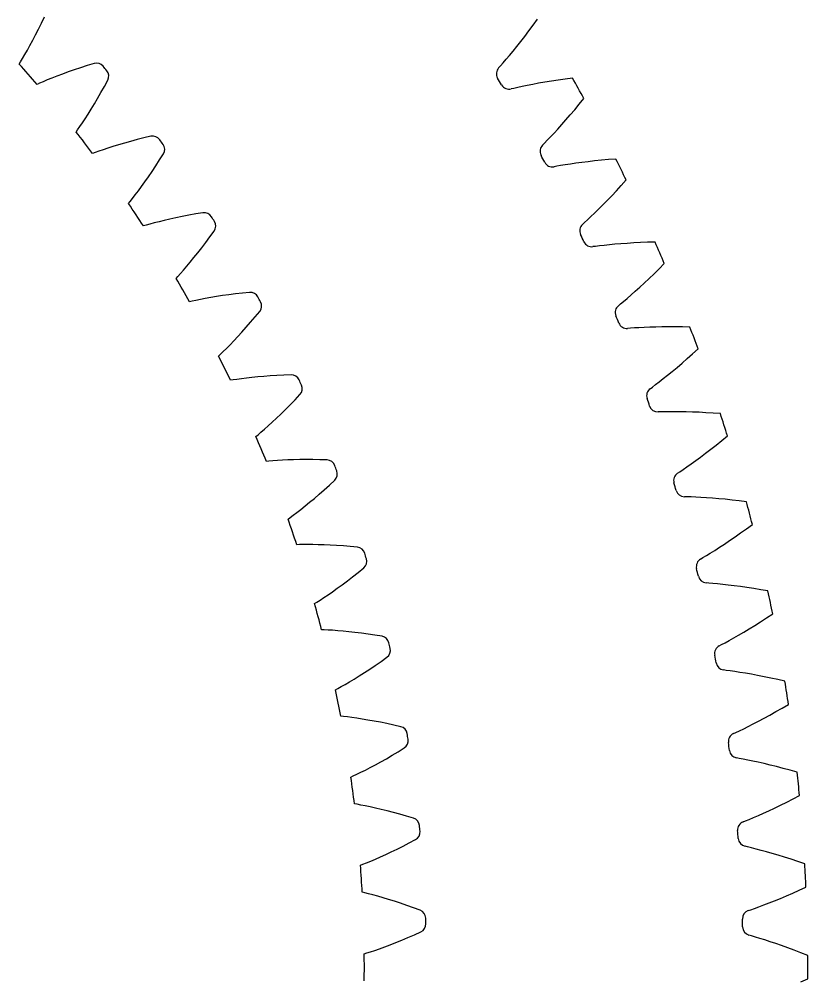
# Model space of a CAD drawing. Header units: millimetres. Extents: x -62 to 62, y -62 to 62.
# Drawn here: x 35.09 to 62.5, y -0.47 to 32.96 of the extents above; entities that cross this region are included whole.
import ezdxf

# ---------------------------------------------------------------- set-up
doc = ezdxf.new("R2010")
doc.units = ezdxf.units.MM

msp = doc.modelspace()

# ---------------------------------------------------------------- linework, layer by layer
at = {"layer": 'thin_ring_external'}
for p, q in [((52.954654, 32.748501), (53.105514, 32.95534)), ((52.661963, 32.360523), (52.806643, 32.550131)), ((52.806643, 32.550131), (52.954654, 32.748501)), ((52.384977, 32.009164), (52.521179, 32.180043)), ((52.521179, 32.180043), (52.661963, 32.360523)), ((52.129979, 31.698974), (52.254207, 31.848516)), ((52.254207, 31.848516), (52.384977, 32.009164)), ((51.816942, 31.335293), (51.908068, 31.439229)), ((51.908068, 31.439229), (52.013824, 31.561838)), ((52.013824, 31.561838), (52.129979, 31.698974)), ((51.755068, 31.263449), (51.816942, 31.335293)), ((53.36097, 30.767455), (53.145785, 30.729432)), ((53.586779, 30.804916), (53.36097, 30.767455)), ((53.822469, 30.84144), (53.586779, 30.804916)), ((54.067446, 30.876704), (53.822469, 30.84144)), ((54.321226, 30.910425), (54.067446, 30.876704)), ((52.282419, 30.552327), (52.189745, 30.532293)), ((52.417261, 30.582731), (52.282419, 30.552327)), ((52.575496, 30.617066), (52.417261, 30.582731)), ((52.751462, 30.653597), (52.575496, 30.617066)), ((52.942182, 30.691294), (52.751462, 30.653597)), ((53.145785, 30.729432), (52.942182, 30.691294)), ((54.557735, 30.001886), (54.71896, 30.200753)), ((54.245616, 29.629359), (54.399789, 29.811333)), ((54.399789, 29.811333), (54.557735, 30.001886)), ((53.95105, 29.292602), (54.0958, 29.456303)), ((54.0958, 29.456303), (54.245616, 29.629359)), ((53.680547, 28.995837), (53.812249, 29.13884)), ((53.812249, 29.13884), (53.95105, 29.292602)), ((53.349348, 28.648615), (53.445663, 28.747762)), ((53.445663, 28.747762), (53.557541, 28.864811)), ((53.557541, 28.864811), (53.680547, 28.995837)), ((53.283887, 28.580023), (53.349348, 28.648615)), ((55.828672, 28.09643), (55.573501, 28.075711)), ((53.77424, 27.842902), (53.680663, 27.827626)), ((53.910458, 27.866381), (53.77424, 27.842902)), ((54.07024, 27.892591), (53.910458, 27.866381)), ((54.247841, 27.92009), (54.07024, 27.892591)), ((54.440238, 27.948), (54.247841, 27.92009)), ((54.645522, 27.975692), (54.440238, 27.948)), ((54.862368, 28.002678), (54.645522, 27.975692)), ((55.089795, 28.02856), (54.862368, 28.002678)), ((55.327043, 28.053002), (55.089795, 28.02856)), ((55.573501, 28.075711), (55.327043, 28.053002)), ((55.851012, 26.99476), (56.018482, 27.177)), ((56.018482, 27.177), (56.18965, 27.367375)), ((55.529292, 26.655716), (55.687748, 26.820896)), ((55.687748, 26.820896), (55.851012, 26.99476)), ((55.2299, 26.353145), (55.376372, 26.499619)), ((55.376372, 26.499619), (55.529292, 26.655716)), ((54.843824, 25.981295), (54.961532, 26.092479)), ((54.961532, 26.092479), (55.091069, 26.217053)), ((55.091069, 26.217053), (55.2299, 26.353145)), ((54.673694, 25.822035), (54.742572, 25.887195)), ((54.742572, 25.887195), (54.843824, 25.981295)), ((55.263009, 25.077331), (55.12577, 25.060838)), ((55.42392, 25.095348), (55.263009, 25.077331)), ((55.602694, 25.113743), (55.42392, 25.095348)), ((55.796265, 25.131792), (55.602694, 25.113743)), ((56.002695, 25.148966), (55.796265, 25.131792)), ((56.220637, 25.164845), (56.002695, 25.148966)), ((56.449089, 25.179081), (56.220637, 25.164845)), ((56.687275, 25.191377), (56.449089, 25.179081)), ((56.934571, 25.201472), (56.687275, 25.191377)), ((57.190467, 25.209135), (56.934571, 25.201472)), ((55.12577, 25.060838), (55.031535, 25.05036)), ((57.333083, 24.281212), (57.513748, 24.462599)), ((56.984597, 23.94246), (57.156526, 24.107761)), ((57.156526, 24.107761), (57.333083, 24.281212)), ((56.657223, 23.637501), (56.817914, 23.785586)), ((56.817914, 23.785586), (56.984597, 23.94246)), ((56.357864, 23.369872), (56.503463, 23.498697)), ((56.503463, 23.498697), (56.657223, 23.637501)), ((55.992979, 23.058238), (56.098903, 23.147045)), ((56.098903, 23.147045), (56.222136, 23.252074)), ((56.222136, 23.252074), (56.357864, 23.369872)), ((55.920864, 22.99668), (55.992979, 23.058238)), ((56.333482, 22.213393), (56.238835, 22.20774)), ((56.471385, 22.222857), (56.333482, 22.213393)), ((56.633006, 22.232635), (56.471385, 22.222857)), ((56.812486, 22.241877), (56.633006, 22.232635)), ((57.006726, 22.250019), (56.812486, 22.241877)), ((57.213764, 22.25663), (57.006726, 22.250019)), ((57.432232, 22.26136), (57.213764, 22.25663)), ((57.661113, 22.263912), (57.432232, 22.26136)), ((57.899616, 22.26403), (57.661113, 22.263912)), ((58.147106, 22.261485), (57.899616, 22.26403)), ((58.403059, 22.256072), (58.147106, 22.261485)), ((58.498108, 21.322077), (58.6878, 21.494002)), ((58.13278, 21.001561), (58.312925, 21.157868)), ((58.312925, 21.157868), (58.498108, 21.322077)), ((57.790262, 20.713716), (57.958304, 20.853403)), ((57.958304, 20.853403), (58.13278, 21.001561)), ((57.336062, 20.351007), (57.477628, 20.461721)), ((57.477628, 20.461721), (57.629615, 20.582944)), ((57.629615, 20.582944), (57.790262, 20.713716)), ((57.022143, 20.11133), (57.097307, 20.169125)), ((57.097307, 20.169125), (57.207628, 20.252408)), ((57.207628, 20.252408), (57.336062, 20.351007)), ((57.394228, 19.307996), (57.299415, 19.307183)), ((57.532433, 19.310406), (57.394228, 19.307996)), ((57.694343, 19.311919), (57.532433, 19.310406)), ((57.874061, 19.311985), (57.694343, 19.311919)), ((58.068463, 19.310198), (57.874061, 19.311985)), ((58.275569, 19.306229), (58.068463, 19.310198)), ((58.493993, 19.299797), (58.275569, 19.306229)), ((58.722706, 19.29066), (58.493993, 19.299797)), ((58.960904, 19.278599), (58.722706, 19.29066)), ((59.207941, 19.263421), (58.960904, 19.278599)), ((59.463283, 19.244945), (59.207941, 19.263421)), ((59.510519, 18.307316), (59.708742, 18.469331)), ((59.129302, 18.005872), (59.317192, 18.152776)), ((59.317192, 18.152776), (59.510519, 18.307316)), ((58.605418, 17.613493), (58.772532, 17.735891)), ((58.772532, 17.735891), (58.947488, 17.866815)), ((58.947488, 17.866815), (59.129302, 18.005872)), ((58.167103, 17.304935), (58.300405, 17.396847)), ((58.300405, 17.396847), (58.447439, 17.500188)), ((58.447439, 17.500188), (58.605418, 17.613493)), ((57.974657, 17.173511), (58.052674, 17.227393)), ((58.052674, 17.227393), (58.167103, 17.304935)), ((58.305238, 16.352227), (58.210508, 16.356256)), ((58.443387, 16.347576), (58.305238, 16.352227)), ((58.605163, 16.34082), (58.443387, 16.347576)), ((58.784649, 16.331709), (58.605163, 16.34082)), ((58.978706, 16.319999), (58.784649, 16.331709)), ((59.185339, 16.305459), (58.978706, 16.319999)), ((59.40315, 16.287883), (59.185339, 16.305459)), ((59.631098, 16.26708), (59.40315, 16.287883)), ((59.868369, 16.242873), (59.631098, 16.26708)), ((60.114309, 16.2151), (59.868369, 16.242873)), ((60.368375, 16.183611), (60.114309, 16.2151)), ((60.367673, 15.244792), (60.57391, 15.396475)), ((59.971561, 14.963207), (60.166708, 15.100325)), ((60.166708, 15.100325), (60.367673, 15.244792)), ((59.428326, 14.598089), (59.601472, 14.711795)), ((59.601472, 14.711795), (59.782885, 14.833615)), ((59.782885, 14.833615), (59.971561, 14.963207)), ((58.974828, 14.312314), (59.112648, 14.397301)), ((59.112648, 14.397301), (59.264768, 14.492999)), ((59.264768, 14.492999), (59.428326, 14.598089)), ((58.775922, 14.190889), (58.856589, 14.240717)), ((58.856589, 14.240717), (58.974828, 14.312314)), ((59.064136, 13.353796), (58.969736, 13.362657)), ((59.201867, 13.342098), (59.064136, 13.353796)), ((59.363087, 13.32709), (59.201867, 13.342098)), ((59.541875, 13.308826), (59.363087, 13.32709)), ((59.735081, 13.287222), (59.541875, 13.308826)), ((59.940702, 13.262151), (59.735081, 13.287222)), ((60.157331, 13.233477), (59.940702, 13.262151)), ((60.383919, 13.201061), (60.157331, 13.233477)), ((60.619645, 13.16477), (60.383919, 13.201061)), ((60.863846, 13.124476), (60.619645, 13.16477)), ((61.115973, 13.080055), (60.863846, 13.124476)), ((60.859255, 12.00848), (61.067335, 12.142497)), ((61.067335, 12.142497), (61.281048, 12.283451)), ((60.274918, 11.649318), (60.462314, 11.761716)), ((60.462314, 11.761716), (60.657362, 11.881505)), ((60.657362, 11.881505), (60.859255, 12.00848)), ((59.770674, 11.360193), (59.927481, 11.448)), ((59.927481, 11.448), (60.096192, 11.544601)), ((60.096192, 11.544601), (60.274918, 11.649318)), ((59.423847, 11.171244), (59.506953, 11.216888)), ((59.506953, 11.216888), (59.628694, 11.282355)), ((59.628694, 11.282355), (59.770674, 11.360193)), ((59.668943, 10.320527), (59.575118, 10.334196)), ((59.805897, 10.301811), (59.668943, 10.320527)), ((59.966141, 10.278591), (59.805897, 10.301811)), ((60.143762, 10.251222), (59.966141, 10.278591)), ((60.335613, 10.219781), (60.143762, 10.251222)), ((60.539686, 10.184244), (60.335613, 10.219781)), ((60.754569, 10.144545), (60.539686, 10.184244)), ((60.979206, 10.100602), (60.754569, 10.144545)), ((61.212771, 10.052323), (60.979206, 10.100602)), ((61.454596, 9.999612), (61.212771, 10.052323)), ((61.704126, 9.942375), (61.454596, 9.999612)), ((61.607679, 9.008524), (61.828311, 9.138381)), ((60.984005, 8.659132), (61.184915, 8.768805)), ((61.184915, 8.768805), (61.393028, 8.885306)), ((61.393028, 8.885306), (61.607679, 9.008524)), ((60.272765, 8.293448), (60.433851, 8.373134)), ((60.433851, 8.373134), (60.607275, 8.460995)), ((60.607275, 8.460995), (60.791114, 8.556449)), ((60.791114, 8.556449), (60.984005, 8.659132)), ((59.916743, 8.122455), (60.002071, 8.163796)), ((60.002071, 8.163796), (60.126996, 8.222961)), ((60.126996, 8.222961), (60.272765, 8.293448)), ((60.118081, 7.260333), (60.025076, 7.278775)), ((60.253901, 7.234649), (60.118081, 7.260333)), ((60.412749, 7.203276), (60.253901, 7.234649)), ((60.588742, 7.166874), (60.412749, 7.203276)), ((60.778737, 7.125678), (60.588742, 7.166874)), ((60.980729, 7.079767), (60.778737, 7.125678)), ((61.193304, 7.029148), (60.980729, 7.079767)), ((61.415405, 6.973792), (61.193304, 7.029148)), ((61.6462, 6.913649), (61.415405, 6.973792)), ((61.885018, 6.84866), (61.6462, 6.913649)), ((62.1313, 6.778756), (61.885018, 6.84866)), ((61.552843, 5.633228), (61.766633, 5.738951)), ((61.766633, 5.738951), (61.987296, 5.851048)), ((61.987296, 5.851048), (62.21427, 5.969471)), ((60.782556, 5.276423), (60.960239, 5.355315)), ((60.960239, 5.355315), (61.148713, 5.441257)), ((61.148713, 5.441257), (61.346595, 5.533957)), ((61.346595, 5.533957), (61.552843, 5.633228)), ((60.253322, 5.052475), (60.34065, 5.089406)), ((60.34065, 5.089406), (60.468433, 5.142115)), ((60.468433, 5.142115), (60.617611, 5.205067)), ((60.617611, 5.205067), (60.782556, 5.276423)), ((60.410377, 4.181197), (60.318435, 4.204364)), ((60.544708, 4.148611), (60.410377, 4.181197)), ((60.701748, 4.109169), (60.544708, 4.148611)), ((60.875652, 4.063828), (60.701748, 4.109169)), ((61.063296, 4.012984), (60.875652, 4.063828)), ((61.26268, 3.956819), (61.063296, 4.012984)), ((61.472394, 3.895412), (61.26268, 3.956819)), ((61.691378, 3.828788), (61.472394, 3.895412)), ((61.918801, 3.756939), (61.691378, 3.828788)), ((62.153989, 3.67984), (61.918801, 3.756939)), ((62.396381, 3.597453), (62.153989, 3.67984)), ((61.979097, 2.577624), (62.205195, 2.678307)), ((62.205195, 2.678307), (62.43792, 2.784986)), ((61.346782, 2.31187), (61.549139, 2.394345)), ((61.549139, 2.394345), (61.760187, 2.482955)), ((61.760187, 2.482955), (61.979097, 2.577624)), ((60.521807, 2.001737), (60.652114, 2.047853)), ((60.652114, 2.047853), (60.804312, 2.103106)), ((60.804312, 2.103106), (60.972686, 2.165947)), ((60.972686, 2.165947), (61.154166, 2.235663)), ((61.154166, 2.235663), (61.346782, 2.31187)), ((60.432707, 1.969314), (60.521807, 2.001737)), ((60.54507, 1.091153), (60.454431, 1.118985)), ((60.677562, 1.051751), (60.54507, 1.091153)), ((60.832383, 1.004342), (60.677562, 1.051751)), ((61.003745, 0.95018), (60.832383, 1.004342)), ((61.188548, 0.889822), (61.003745, 0.95018)), ((61.384804, 0.823549), (61.188548, 0.889822)), ((61.591109, 0.751514), (61.384804, 0.823549)), ((61.806405, 0.673795), (61.591109, 0.751514)), ((62.029863, 0.590428), (61.806405, 0.673795)), ((62.260808, 0.50142), (62.029863, 0.590428)), ((62.498676, 0.406764), (62.260808, 0.50142)), ((62.260808, -0.50142), (62.498676, -0.406764))]:
    msp.add_line(p, q, dxfattribs=at)
for centre, radius, start, end in [((51.976253, 31.060773), 0.3, 137.500388, 210.862348), ((0, 0), 60.25, 30.601067, 30.862348), ((0, 0), 62.5, 28.895396, 29.641189), ((52.117356, 30.823428), 0.3, 210.601067, 283.963027), ((53.494434, 28.366318), 0.3, 134.573558, 207.935518), ((0, 0), 60.25, 27.674238, 27.935518), ((0, 0), 62.5, 25.968567, 26.71436), ((53.623234, 28.122078), 0.3, 207.674238, 281.036198), ((54.873055, 25.597858), 0.3, 131.646729, 205.008689), ((0, 0), 60.25, 24.747408, 25.008689), ((54.989216, 25.34736), 0.3, 204.747408, 278.109368), ((0, 0), 62.5, 23.041738, 23.78753), ((56.108518, 22.762616), 0.3, 128.7199, 202.08186), ((0, 0), 60.25, 21.820579, 22.08186), ((56.211737, 22.506514), 0.3, 201.820579, 275.182539), ((0, 0), 62.5, 20.114909, 20.860701), ((57.1976, 19.867989), 0.3, 125.793071, 199.155031), ((0, 0), 60.25, 18.89375, 19.155031), ((57.287608, 19.60695), 0.3, 198.89375, 272.25571), ((0, 0), 62.5, 17.188079, 17.933872), ((58.137461, 16.921529), 0.3, 122.866241, 196.228201), ((0, 0), 60.25, 15.966921, 16.228201), ((58.214022, 16.656235), 0.3, 195.966921, 269.328881), ((0, 0), 62.5, 14.26125, 15.007043), ((58.925647, 13.930923), 0.3, 119.939412, 193.301372), ((0, 0), 60.25, 13.040091, 13.301372), ((58.988562, 13.662065), 0.3, 193.040091, 266.402051), ((0, 0), 62.5, 11.334421, 12.080213), ((59.560103, 10.903972), 0.3, 117.012583, 190.374543), ((0, 0), 60.25, 10.113262, 10.374543), ((59.609208, 10.632253), 0.3, 190.113262, 263.475222), ((0, 0), 62.5, 8.407592, 9.153384), ((60.039174, 7.848574), 0.3, 114.085753, 187.447714), ((0, 0), 60.25, 7.186433, 7.447714), ((60.07434, 7.574702), 0.3, 187.186433, 260.548393), ((0, 0), 62.5, 5.480762, 6.226555), ((60.361609, 4.7727), 0.3, 111.158924, 184.520884), ((0, 0), 60.25, 4.259603, 4.520884), ((60.382746, 4.49739), 0.3, 184.259603, 257.621564), ((0, 0), 62.5, 2.553933, 3.299726), ((60.526568, 1.684375), 0.3, 108.232095, 181.594055), ((0, 0), 60.25, 1.332774, 1.594055), ((60.533619, 1.408345), 0.3, 181.332774, 254.694734), ((0, 0), 62.5, 359.627104, 0.372896)]:
    msp.add_arc(centre, radius, start, end, dxfattribs=at)
at = {"layer": 'thin_ring_internal'}
for p, q in [((35.759117, 32.613088), (35.861415, 32.822811)), ((35.861415, 32.822811), (35.964803, 33.042016)), ((35.658414, 32.413282), (35.759117, 32.613088)), ((35.464339, 32.04581), (35.559908, 32.223947)), ((35.559908, 32.223947), (35.658414, 32.413282)), ((35.286134, 31.727612), (35.372654, 31.879874)), ((35.372654, 31.879874), (35.464339, 32.04581)), ((35.090038, 31.39748), (35.137733, 31.475903)), ((35.137733, 31.475903), (35.206695, 31.591409)), ((35.206695, 31.591409), (35.286134, 31.727612)), ((36.790339, 31.122569), (36.589766, 31.049619)), ((37.00158, 31.19633), (36.790339, 31.122569)), ((37.222861, 31.270379), (37.00158, 31.19633)), ((37.453686, 31.344271), (37.222861, 31.270379)), ((37.692964, 31.418439), (37.453686, 31.344271)), ((35.916536, 30.781991), (35.793016, 30.728695)), ((36.061942, 30.842972), (35.916536, 30.781991)), ((36.224195, 30.908877), (36.061942, 30.842972)), ((36.400679, 30.978119), (36.224195, 30.908877)), ((36.589766, 31.049619), (36.400679, 30.978119)), ((38.048851, 30.61906), (38.168275, 30.839271)), ((35.793016, 30.728695), (35.709039, 30.691644)), ((37.931348, 30.407086), (38.048851, 30.61906)), ((37.701996, 30.011711), (37.815552, 30.204503)), ((37.815552, 30.204503), (37.931348, 30.407086)), ((37.484304, 29.657719), (37.591318, 29.829224)), ((37.591318, 29.829224), (37.701996, 30.011711)), ((37.285669, 29.351857), (37.381962, 29.498135)), ((37.381962, 29.498135), (37.484304, 29.657719)), ((37.068401, 29.035257), (37.121123, 29.110393)), ((37.121123, 29.110393), (37.197492, 29.221141)), ((37.197492, 29.221141), (37.285669, 29.351857)), ((39.188345, 28.768936), (38.962694, 28.709518)), ((39.423508, 28.827572), (39.188345, 28.768936)), ((39.667125, 28.885932), (39.423508, 28.827572)), ((38.001958, 28.418371), (37.852874, 28.36703)), ((38.168174, 28.473523), (38.001958, 28.418371)), ((38.348808, 28.531075), (38.168174, 28.473523)), ((38.542167, 28.590054), (38.348808, 28.531075)), ((38.747082, 28.649729), (38.542167, 28.590054)), ((38.962694, 28.709518), (38.747082, 28.649729)), ((37.726134, 28.321927), (37.639913, 28.290448)), ((37.852874, 28.36703), (37.726134, 28.321927)), ((39.969968, 28.064988), (40.103539, 28.276917)), ((39.710055, 27.666577), (39.838852, 27.861153)), ((39.838852, 27.861153), (39.969968, 28.064988)), ((39.461757, 27.306767), (39.584133, 27.481625)), ((39.584133, 27.481625), (39.710055, 27.666577)), ((39.231194, 26.99008), (39.343755, 27.142629)), ((39.343755, 27.142629), (39.461757, 27.306767)), ((39.029003, 26.725744), (39.125541, 26.850413)), ((39.125541, 26.850413), (39.231194, 26.99008)), ((38.888031, 26.548701), (38.945554, 26.620227)), ((38.945554, 26.620227), (39.029003, 26.725744)), ((40.756964, 26.099766), (40.537903, 26.054208)), ((40.986018, 26.144299), (40.756964, 26.099766)), ((41.224512, 26.187429), (40.986018, 26.144299)), ((41.471425, 26.229731), (41.224512, 26.187429)), ((39.497702, 25.79388), (39.409607, 25.768108)), ((39.627121, 25.830598), (39.497702, 25.79388)), ((39.779243, 25.872078), (39.627121, 25.830598)), ((39.94871, 25.916241), (39.779243, 25.872078)), ((40.132722, 25.961855), (39.94871, 25.916241)), ((40.329524, 26.008062), (40.132722, 25.961855)), ((40.537903, 26.054208), (40.329524, 26.008062)), ((41.719927, 25.390738), (41.867073, 25.593477)), ((41.434513, 25.010179), (41.575761, 25.195915)), ((41.575761, 25.195915), (41.719927, 25.390738)), ((41.163215, 24.667379), (41.296765, 24.833859)), ((41.296765, 24.833859), (41.434513, 25.010179)), ((40.912433, 24.366449), (41.034729, 24.51131)), ((41.034729, 24.51131), (41.163215, 24.667379)), ((40.603215, 24.01607), (40.693387, 24.115903)), ((40.693387, 24.115903), (40.797871, 24.233991)), ((40.797871, 24.233991), (40.912433, 24.366449)), ((40.541137, 23.948459), (40.603215, 24.01607)), ((42.608183, 23.407708), (42.376707, 23.378251)), ((42.848987, 23.435148), (42.608183, 23.407708)), ((43.098138, 23.46121), (42.848987, 23.435148)), ((41.100135, 23.15538), (41.010543, 23.135425)), ((41.231678, 23.183555), (41.100135, 23.15538)), ((41.386188, 23.214997), (41.231678, 23.183555)), ((41.55818, 23.247982), (41.386188, 23.214997)), ((41.744782, 23.281463), (41.55818, 23.247982)), ((41.944184, 23.3147), (41.744782, 23.281463)), ((42.155135, 23.347118), (41.944184, 23.3147)), ((42.376707, 23.378251), (42.155135, 23.347118)), ((43.291235, 22.60776), (43.451326, 22.800442)), ((42.981543, 22.246683), (43.134636, 22.422783)), ((43.134636, 22.422783), (43.291235, 22.60776)), ((42.688405, 21.922361), (42.832557, 22.07975)), ((42.832557, 22.07975), (42.981543, 22.246683)), ((42.418478, 21.638478), (42.549987, 21.775029)), ((42.549987, 21.775029), (42.688405, 21.922361)), ((42.087007, 21.309073), (42.183514, 21.402795)), ((42.183514, 21.402795), (42.295499, 21.513796)), ((42.295499, 21.513796), (42.418478, 21.638478)), ((42.02064, 21.245667), (42.087007, 21.309073)), ((42.52657, 20.417726), (42.435865, 20.403673)), ((42.659675, 20.437236), (42.52657, 20.417726)), ((42.81591, 20.458506), (42.659675, 20.437236)), ((42.989692, 20.480171), (42.81591, 20.458506)), ((43.178083, 20.501377), (42.989692, 20.480171)), ((43.379233, 20.5215), (43.178083, 20.501377)), ((43.591852, 20.540052), (43.379233, 20.5215)), ((43.814986, 20.556628), (43.591852, 20.540052)), ((44.047892, 20.570882), (43.814986, 20.556628)), ((44.289976, 20.582513), (44.047892, 20.570882)), ((44.540298, 20.592225), (44.289976, 20.582513)), ((44.508801, 19.553634), (44.677164, 19.727973)), ((44.677164, 19.727973), (44.849514, 19.909771)), ((44.184934, 19.231092), (44.344519, 19.387924)), ((44.344519, 19.387924), (44.508801, 19.553634)), ((43.88304, 18.945505), (44.030797, 19.083469)), ((44.030797, 19.083469), (44.184934, 19.231092)), ((43.61201, 18.701475), (43.742881, 18.817847)), ((43.742881, 18.817847), (43.88304, 18.945505)), ((43.320203, 18.451897), (43.390575, 18.510827)), ((43.390575, 18.510827), (43.493006, 18.598036)), ((43.493006, 18.598036), (43.61201, 18.701475)), ((43.770901, 17.592639), (43.679471, 17.584548)), ((43.904997, 17.603402), (43.770901, 17.592639)), ((44.062288, 17.614408), (43.904997, 17.603402)), ((44.237115, 17.624661), (44.062288, 17.614408)), ((44.42649, 17.6335), (44.237115, 17.624661)), ((44.628525, 17.640425), (44.42649, 17.6335)), ((44.841902, 17.645031), (44.628525, 17.640425)), ((45.065642, 17.646977), (44.841902, 17.645031)), ((45.298983, 17.645968), (45.065642, 17.646977)), ((45.541309, 17.641742), (45.298983, 17.645968)), ((45.79173, 17.635061), (45.541309, 17.641742)), ((45.692373, 16.600754), (45.871777, 16.763708)), ((45.871777, 16.763708), (46.055649, 16.933845)), ((45.348105, 16.300084), (45.517604, 16.446143)), ((45.517604, 16.446143), (45.692373, 16.600754)), ((45.028178, 16.034853), (45.184642, 16.162858)), ((45.184642, 16.162858), (45.348105, 16.300084)), ((44.508338, 15.633314), (44.616254, 15.713637)), ((44.616254, 15.713637), (44.741769, 15.809072)), ((44.741769, 15.809072), (44.87997, 15.916635)), ((44.87997, 15.916635), (45.028178, 16.034853)), ((44.434263, 15.579113), (44.508338, 15.633314)), ((44.827798, 14.692218), (44.736034, 14.690124)), ((44.96231, 14.694188), (44.827798, 14.692218)), ((45.119985, 14.694883), (44.96231, 14.694188)), ((45.295108, 14.693679), (45.119985, 14.694883)), ((45.484655, 14.690114), (45.295108, 14.693679)), ((45.686711, 14.68381), (45.484655, 14.690114)), ((45.899933, 14.674451), (45.686711, 14.68381)), ((46.123321, 14.66176), (45.899933, 14.674451)), ((46.356096, 14.645491), (46.123321, 14.66176)), ((46.597627, 14.625425), (46.356096, 14.645491)), ((46.847074, 14.60238), (46.597627, 14.625425)), ((46.680284, 13.576786), (46.869961, 13.727658)), ((46.869961, 13.727658), (47.064566, 13.885404)), ((46.317087, 13.299276), (46.495777, 13.433937)), ((46.495777, 13.433937), (46.680284, 13.576786)), ((45.824877, 12.947266), (45.980499, 13.055537)), ((45.980499, 13.055537), (46.145, 13.173035)), ((46.145, 13.173035), (46.317087, 13.299276)), ((45.43551, 12.688857), (45.548448, 12.76195)), ((45.548448, 12.76195), (45.679936, 12.848972)), ((45.679936, 12.848972), (45.824877, 12.947266)), ((45.358049, 12.639617), (45.43551, 12.688857)), ((45.692735, 11.728882), (45.601031, 11.732795)), ((45.827088, 11.722051), (45.692735, 11.728882)), ((45.984471, 11.712432), (45.827088, 11.722051)), ((46.15914, 11.699777), (45.984471, 11.712432)), ((46.348049, 11.683822), (46.15914, 11.699777)), ((46.549259, 11.664317), (46.348049, 11.683822)), ((46.761412, 11.641032), (46.549259, 11.664317)), ((46.983492, 11.613758), (46.761412, 11.641032)), ((47.214705, 11.5823), (46.983492, 11.613758)), ((47.454406, 11.54648), (47.214705, 11.5823)), ((47.701812, 11.50717), (47.454406, 11.54648)), ((47.667441, 10.632824), (47.871946, 10.777505)), ((47.087733, 10.241519), (47.274847, 10.364204)), ((47.274847, 10.364204), (47.468302, 10.49468)), ((47.468302, 10.49468), (47.667441, 10.632824)), ((46.735924, 10.020316), (46.907757, 10.126803)), ((46.907757, 10.126803), (47.087733, 10.241519)), ((46.16812, 9.690065), (46.285597, 9.755615)), ((46.285597, 9.755615), (46.422494, 9.833851)), ((46.422494, 9.833851), (46.573554, 9.922454)), ((46.573554, 9.922454), (46.735924, 10.020316)), ((46.087604, 9.645996), (46.16812, 9.690065)), ((46.362009, 8.715322), (46.270757, 8.725224)), ((46.495628, 8.699718), (46.362009, 8.715322)), ((46.652044, 8.679826), (46.495628, 8.699718)), ((46.825512, 8.655775), (46.652044, 8.679826)), ((47.012973, 8.627499), (46.825512, 8.655775)), ((47.212476, 8.594876), (47.012973, 8.627499)), ((47.422653, 8.557765), (47.212476, 8.594876)), ((47.642473, 8.516025), (47.422653, 8.557765)), ((47.871133, 8.469512), (47.642473, 8.516025)), ((48.107979, 8.418092), (47.871133, 8.469512)), ((48.352284, 8.362685), (48.107979, 8.418092)), ((47.85148, 7.250091), (48.053054, 7.367635)), ((48.053054, 7.367635), (48.260801, 7.492458)), ((48.260801, 7.492458), (48.474331, 7.623454)), ((47.291219, 6.942186), (47.469649, 7.037206)), ((47.469649, 7.037206), (47.656742, 7.139906)), ((47.656742, 7.139906), (47.85148, 7.250091)), ((46.703032, 6.649778), (46.824544, 6.707505)), ((46.824544, 6.707505), (46.966265, 6.776619)), ((46.966265, 6.776619), (47.122796, 6.855153)), ((47.122796, 6.855153), (47.291219, 6.942186)), ((46.619806, 6.61107), (46.703032, 6.649778)), ((46.832754, 5.664442), (46.742345, 5.68029)), ((46.965066, 5.640132), (46.832754, 5.664442)), ((47.119846, 5.610052), (46.965066, 5.640132)), ((47.29137, 5.574707), (47.119846, 5.610052)), ((47.47658, 5.534231), (47.29137, 5.574707)), ((47.673523, 5.48863), (47.47658, 5.534231)), ((47.880822, 5.437853), (47.673523, 5.48863)), ((48.097442, 5.381824), (47.880822, 5.437853)), ((48.32257, 5.320457), (48.097442, 5.381824)), ((48.555545, 5.253656), (48.32257, 5.320457)), ((48.795704, 5.182389), (48.555545, 5.253656)), ((48.647501, 4.320009), (48.869142, 4.436759)), ((48.021678, 4.007719), (48.223205, 4.104931)), ((48.223205, 4.104931), (48.432035, 4.20904)), ((48.432035, 4.20904), (48.647501, 4.320009)), ((47.16298, 3.630672), (47.308919, 3.690369)), ((47.308919, 3.690369), (47.470251, 3.758498)), ((47.470251, 3.758498), (47.644005, 3.834329)), ((47.644005, 3.834329), (47.828268, 3.917476)), ((47.828268, 3.917476), (48.021678, 4.007719)), ((46.952374, 3.547834), (47.037953, 3.581016)), ((47.037953, 3.581016), (47.16298, 3.630672)), ((47.102953, 2.589305), (47.013775, 2.611033)), ((47.233392, 2.556393), (47.102953, 2.589305)), ((47.385874, 2.516255), (47.233392, 2.556393)), ((47.554719, 2.469768), (47.385874, 2.516255)), ((47.736885, 2.417265), (47.554719, 2.469768)), ((47.930424, 2.358881), (47.736885, 2.417265)), ((48.133958, 2.294654), (47.930424, 2.358881)), ((48.34645, 2.224578), (48.133958, 2.294654)), ((48.567082, 2.148618), (48.34645, 2.224578)), ((48.79519, 2.066723), (48.567082, 2.148618)), ((49.030173, 1.979901), (48.79519, 2.066723)), ((48.38843, 0.942194), (48.603622, 1.032422)), ((48.603622, 1.032422), (48.825885, 1.12906)), ((48.825885, 1.12906), (49.054687, 1.231065)), ((47.614431, 0.645748), (47.792773, 0.710052)), ((47.792773, 0.710052), (47.982079, 0.78097)), ((47.982079, 0.78097), (48.180977, 0.85837)), ((48.180977, 0.85837), (48.38843, 0.942194)), ((47.083885, 0.469406), (47.171451, 0.49692)), ((47.171451, 0.49692), (47.299458, 0.538292)), ((47.299458, 0.538292), (47.448988, 0.588316)), ((47.448988, 0.588316), (47.614431, 0.645748))]:
    msp.add_line(p, q, dxfattribs=at)
for centre, radius, start, end in [((37.775887, 31.130128), 0.3, 39.491049, 106.046133), ((0, 0), 47.086224, 40.678805, 41.821195), ((0, 0), 49.25, 39.258951, 39.491049), ((37.901681, 30.976848), 0.3, 332.703867, 39.258951), ((0, 0), 47.086224, 36.928805, 38.071195), ((39.731014, 28.592814), 0.3, 35.741049, 102.296133), ((0, 0), 49.25, 35.508951, 35.741049), ((39.846513, 28.431635), 0.3, 328.953867, 35.508951), ((0, 0), 47.086224, 33.178805, 34.321195), ((41.516006, 25.933062), 0.3, 31.991049, 98.546133), ((0, 0), 49.25, 31.758951, 31.991049), ((41.620717, 25.764674), 0.3, 325.203867, 31.758951), ((0, 0), 47.086224, 29.428805, 30.571195), ((43.123221, 23.162261), 0.3, 28.241049, 94.796133), ((0, 0), 49.25, 28.008951, 28.241049), ((43.216694, 22.987385), 0.3, 321.453867, 28.008951), ((0, 0), 47.086224, 25.678805, 26.821195), ((44.545775, 20.292275), 0.3, 24.491049, 91.046133), ((0, 0), 49.25, 24.258951, 24.491049), ((44.627611, 20.11166), 0.3, 317.703867, 24.258951), ((0, 0), 47.086224, 21.928805, 23.071195), ((45.777577, 17.335395), 0.3, 20.741049, 87.296133), ((0, 0), 49.25, 20.508951, 20.741049), ((45.847425, 17.149814), 0.3, 313.953867, 20.508951), ((0, 0), 47.086224, 18.178805, 19.321195), ((46.813353, 14.304282), 0.3, 16.991049, 83.546133), ((0, 0), 49.25, 16.758951, 16.991049), ((46.870914, 14.11453), 0.3, 310.203867, 16.758951), ((0, 0), 47.086224, 14.428805, 15.571195), ((47.648667, 11.211915), 0.3, 13.241049, 79.796133), ((47.693694, 11.018805), 0.3, 306.453867, 13.008951), ((0, 0), 49.25, 13.008951, 13.241049), ((0, 0), 47.086224, 10.678805, 11.821195), ((48.279942, 8.071538), 0.3, 9.491049, 76.046133), ((0, 0), 49.25, 9.258951, 9.491049), ((48.312242, 7.875896), 0.3, 302.703867, 9.258951), ((0, 0), 47.086224, 6.928805, 8.071195), ((48.704475, 4.896597), 0.3, 5.741049, 72.296133), ((48.72391, 4.699262), 0.3, 298.953867, 5.508951), ((0, 0), 49.25, 5.508951, 5.741049), ((0, 0), 47.086224, 3.178805, 4.321195), ((48.920447, 1.700688), 0.3, 1.991049, 68.546133), ((0, 0), 49.25, 1.758951, 1.991049), ((48.926935, 1.502504), 0.3, 295.203867, 1.758951), ((0, 0), 47.086224, 359.428805, 0.571195)]:
    msp.add_arc(centre, radius, start, end, dxfattribs=at)

doc.saveas('drawing.dxf')
